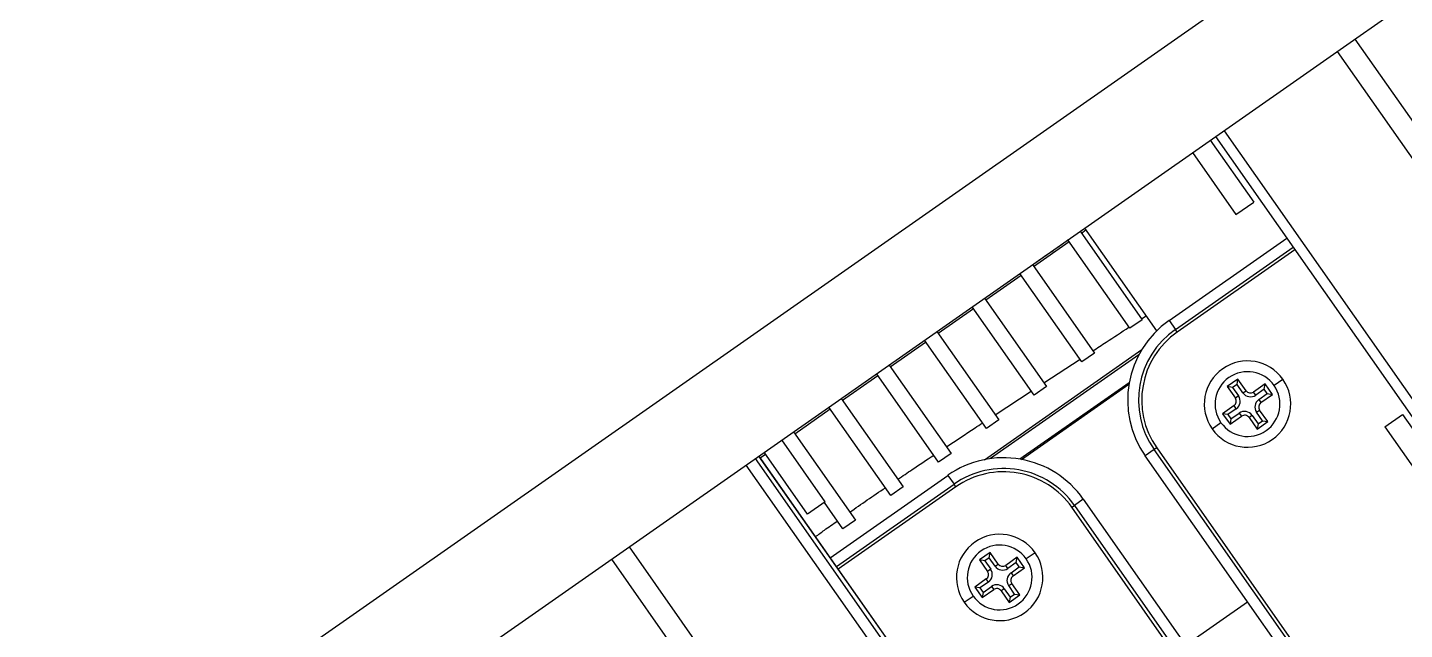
# Model space of a CAD drawing. Header units: millimetres. Extents: x 152904052 to 153933663, y 538271515 to 539240469.
# Drawn here: x 153452066.5 to 153452194, y 538569431.8 to 538569487.6 of the extents above; entities that cross this region are included whole.
import ezdxf

# ---------------------------------------------------------------- set-up
doc = ezdxf.new("R2010")
doc.units = ezdxf.units.MM
doc.layers.add('POWR', color=5, linetype='Continuous')

msp = doc.modelspace()

# ---------------------------------------------------------------- linework, layer by layer
at = {"layer": 'POWR', "color": 7}
for p, q in [((153452337.74, 538569602.02), (153452026.02, 538569383.75)), ((153452042.77, 538569383.88), (153452263.94, 538569538.75)), ((153452189.39, 538569486.55), (153452211.18, 538569455.42)), ((153452187.75, 538569485.4), (153452209.55, 538569454.27)), ((153452176.5, 538569477.52), (153452198.29, 538569446.39)), ((153452177.28, 538569478.06), (153452199.07, 538569446.94)), ((153452174.37, 538569476.03), (153452178.38, 538569470.29)), ((153452176, 538569477.17), (153452180.02, 538569471.44)), ((153452178.38, 538569470.29), (153452180.02, 538569471.44)), ((153452163.96, 538569468.74), (153452169.7, 538569460.55)), ((153452164.08, 538569468.58), (153452164.49, 538569468.87)), ((153452164.37, 538569469.03), (153452171.04, 538569459.51)), ((153452159.65, 538569465.48), (153452162.93, 538569467.78)), ((153452168.55, 538569459.75), (153452162.82, 538569467.94)), ((153452172.2, 538569460.47), (153452183.09, 538569468.1)), ((153452172.77, 538569459.65), (153452183.66, 538569467.28)), ((153452183.84, 538569467.03), (153452172.94, 538569459.4)), ((153452155.23, 538569462.38), (153452158.51, 538569464.68)), ((153452164.13, 538569456.65), (153452158.39, 538569464.84)), ((153452159.54, 538569465.65), (153452165.28, 538569457.45)), ((153452155.12, 538569462.55), (153452160.85, 538569454.36)), ((153452150.81, 538569459.29), (153452154.08, 538569461.58)), ((153452159.71, 538569453.55), (153452153.97, 538569461.74)), ((153452169.65, 538569460.62), (153452170.07, 538569460.9)), ((153452150.69, 538569459.45), (153452156.43, 538569451.26)), ((153452169.7, 538569460.55), (153452168.55, 538569459.75)), ((153452172.2, 538569460.47), (153452172.77, 538569459.65)), ((153452172.94, 538569459.4), (153452172.77, 538569459.65)), ((153452146.38, 538569456.19), (153452149.66, 538569458.48)), ((153452155.28, 538569450.46), (153452149.55, 538569458.65)), ((153452155.1, 538569447.58), (153452169.68, 538569457.79)), ((153452169.39, 538569457.29), (153452155.67, 538569447.68)), ((153452160.61, 538569454.7), (153452163.96, 538569456.89)), ((153452165.28, 538569457.45), (153452164.13, 538569456.65)), ((153452146.27, 538569456.35), (153452152.01, 538569448.16)), ((153452141.96, 538569453.09), (153452145.24, 538569455.39)), ((153452150.86, 538569447.36), (153452145.12, 538569455.55)), ((153452168.51, 538569454.71), (153452158.39, 538569447.63)), ((153452158.53, 538569447.6), (153452168.48, 538569454.57)), ((153452160.85, 538569454.36), (153452159.71, 538569453.55)), ((153452178.56, 538569455.04), (153452177.58, 538569454.35)), ((153452177.58, 538569454.35), (153452178.33, 538569453.29)), ((153452178.07, 538569454.26), (153452177.58, 538569454.35)), ((153452178.48, 538569454.55), (153452178.07, 538569454.26)), ((153452178.48, 538569454.55), (153452178.56, 538569455.04)), ((153452179.02, 538569453.77), (153452178.48, 538569454.55)), ((153452179.31, 538569453.97), (153452178.56, 538569455.04)), ((153452181.07, 538569454.6), (153452180.01, 538569453.85)), ((153452180.98, 538569454.11), (153452181.07, 538569454.6)), ((153452181.76, 538569453.61), (153452181.07, 538569454.6)), ((153452182.73, 538569455.02), (153452181.91, 538569454.45)), ((153452141.85, 538569453.26), (153452147.58, 538569445.06)), ((153452156.09, 538569451.74), (153452159.44, 538569453.93)), ((153452178.07, 538569454.26), (153452178.61, 538569453.49)), ((153452178.61, 538569453.49), (153452178.33, 538569453.29)), ((153452179.02, 538569453.77), (153452179.31, 538569453.97)), ((153452180.21, 538569453.56), (153452180.01, 538569453.85)), ((153452180.98, 538569454.11), (153452180.21, 538569453.56)), ((153452180.49, 538569453.16), (153452181.27, 538569453.7)), ((153452180.49, 538569453.16), (153452180.69, 538569452.87)), ((153452180.69, 538569452.87), (153452181.76, 538569453.61)), ((153452181.27, 538569453.7), (153452180.98, 538569454.11)), ((153452181.27, 538569453.7), (153452181.76, 538569453.61)), ((153452137.54, 538569449.99), (153452140.81, 538569452.29)), ((153452146.44, 538569444.26), (153452140.7, 538569452.45)), ((153452178.2, 538569452.59), (153452177.14, 538569451.84)), ((153452177.14, 538569451.84), (153452177.83, 538569450.86)), ((153452177.63, 538569451.76), (153452177.14, 538569451.84)), ((153452178.41, 538569452.3), (153452177.63, 538569451.76)), ((153452177.63, 538569451.76), (153452177.91, 538569451.35)), ((153452177.91, 538569451.35), (153452178.69, 538569451.89)), ((153452178.41, 538569452.3), (153452178.2, 538569452.59)), ((153452178.69, 538569451.89), (153452178.89, 538569451.61)), ((153452180.28, 538569451.97), (153452180.57, 538569452.17)), ((153452180.83, 538569451.19), (153452180.28, 538569451.97)), ((153452181.32, 538569451.11), (153452180.57, 538569452.17)), ((153452192.15, 538569450.63), (153452193.79, 538569451.78)), ((153452193.79, 538569451.78), (153452197.8, 538569446.05)), ((153452156.43, 538569451.26), (153452155.28, 538569450.46)), ((153452176.17, 538569450.43), (153452176.99, 538569451.01)), ((153452177.83, 538569450.86), (153452178.89, 538569451.61)), ((153452177.91, 538569451.35), (153452177.83, 538569450.86)), ((153452179.88, 538569451.68), (153452179.59, 538569451.48)), ((153452179.59, 538569451.48), (153452180.33, 538569450.42)), ((153452179.88, 538569451.68), (153452180.42, 538569450.91)), ((153452180.33, 538569450.42), (153452181.32, 538569451.11)), ((153452180.42, 538569450.91), (153452180.33, 538569450.42)), ((153452180.42, 538569450.91), (153452180.83, 538569451.19)), ((153452180.83, 538569451.19), (153452181.32, 538569451.11)), ((153452192.15, 538569450.63), (153452196.16, 538569444.9)), ((153452140.37, 538569443.68), (153452136.36, 538569449.41)), ((153452137.42, 538569450.16), (153452143.16, 538569441.97)), ((153452134.34, 538569447.76), (153452134.83, 538569448.1)), ((153452138.73, 538569442.53), (153452134.72, 538569448.27)), ((153452152.01, 538569448.16), (153452150.86, 538569447.36)), ((153452170.81, 538569448.51), (153452169.99, 538569447.93)), ((153452202.68, 538569401.24), (153452169.99, 538569447.93)), ((153452171.05, 538569448.68), (153452170.81, 538569448.51)), ((153452201.78, 538569404.27), (153452170.81, 538569448.51)), ((153452171.05, 538569448.68), (153452201.28, 538569405.52)), ((153452133.03, 538569447.08), (153452154.83, 538569415.96)), ((153452133.89, 538569447.69), (153452155.69, 538569416.56)), ((153452156.03, 538569416.79), (153452134.23, 538569447.92)), ((153452134.23, 538569447.92), (153452156.02, 538569416.79)), ((153452140.83, 538569438.5), (153452151.72, 538569446.13)), ((153452151.72, 538569446.13), (153452152.29, 538569445.31)), ((153452141.4, 538569437.68), (153452152.29, 538569445.31)), ((153452152.46, 538569445.06), (153452141.57, 538569437.44)), ((153452147.58, 538569445.06), (153452146.44, 538569444.26)), ((153452152.46, 538569445.06), (153452152.29, 538569445.31)), ((153452140.37, 538569443.68), (153452138.73, 538569442.53)), ((153452142.01, 538569441.16), (153452140.29, 538569443.62)), ((153452163.19, 538569443.17), (153452163.43, 538569443.35)), ((153452193.41, 538569400.01), (153452163.19, 538569443.17)), ((153452164.25, 538569443.92), (153452163.43, 538569443.35)), ((153452163.43, 538569443.35), (153452194.41, 538569399.11)), ((153452164.25, 538569443.92), (153452196.95, 538569397.23)), ((153452143.16, 538569441.97), (153452142.01, 538569441.16)), ((153452122.22, 538569439.51), (153452144.01, 538569408.38)), ((153452120.58, 538569438.37), (153452142.38, 538569407.24)), ((153452155.63, 538569438.98), (153452154.64, 538569438.29)), ((153452155.13, 538569438.2), (153452154.64, 538569438.29)), ((153452154.64, 538569438.29), (153452155.39, 538569437.23)), ((153452155.54, 538569438.49), (153452155.13, 538569438.2)), ((153452155.13, 538569438.2), (153452155.68, 538569437.43)), ((153452155.54, 538569438.49), (153452155.63, 538569438.98)), ((153452156.09, 538569437.71), (153452155.54, 538569438.49)), ((153452156.37, 538569437.91), (153452155.63, 538569438.98)), ((153452156.09, 538569437.71), (153452156.37, 538569437.91)), ((153452158.13, 538569438.54), (153452157.07, 538569437.79)), ((153452157.27, 538569437.5), (153452157.07, 538569437.79)), ((153452158.05, 538569438.05), (153452157.27, 538569437.5)), ((153452158.05, 538569438.05), (153452158.13, 538569438.54)), ((153452158.33, 538569437.64), (153452158.05, 538569438.05)), ((153452158.82, 538569437.55), (153452158.13, 538569438.54)), ((153452159.79, 538569438.96), (153452158.97, 538569438.39)), ((153452155.27, 538569436.53), (153452154.2, 538569435.78)), ((153452155.47, 538569436.24), (153452155.27, 538569436.53)), ((153452155.68, 538569437.43), (153452155.39, 538569437.23)), ((153452157.56, 538569437.1), (153452158.33, 538569437.64)), ((153452157.56, 538569437.1), (153452157.76, 538569436.81)), ((153452157.76, 538569436.81), (153452158.82, 538569437.55)), ((153452158.33, 538569437.64), (153452158.82, 538569437.55)), ((153452154.69, 538569435.7), (153452154.2, 538569435.78)), ((153452154.2, 538569435.78), (153452154.89, 538569434.8)), ((153452155.47, 538569436.24), (153452154.69, 538569435.7)), ((153452154.69, 538569435.7), (153452154.98, 538569435.29)), ((153452154.89, 538569434.8), (153452155.96, 538569435.55)), ((153452154.98, 538569435.29), (153452154.89, 538569434.8)), ((153452154.98, 538569435.29), (153452155.75, 538569435.83)), ((153452155.75, 538569435.83), (153452155.96, 538569435.55)), ((153452156.94, 538569435.62), (153452156.65, 538569435.42)), ((153452156.65, 538569435.42), (153452157.4, 538569434.36)), ((153452156.94, 538569435.62), (153452157.48, 538569434.85)), ((153452157.35, 538569435.91), (153452157.64, 538569436.11)), ((153452157.89, 538569435.13), (153452157.35, 538569435.91)), ((153452158.38, 538569435.05), (153452157.64, 538569436.11)), ((153452153.24, 538569434.37), (153452154.06, 538569434.95)), ((153452157.4, 538569434.36), (153452158.38, 538569435.05)), ((153452157.48, 538569434.85), (153452157.4, 538569434.36)), ((153452157.48, 538569434.85), (153452157.89, 538569435.13)), ((153452157.89, 538569435.13), (153452158.38, 538569435.05)), ((153452173.72, 538569430.4), (153452179.45, 538569434.42))]:
    msp.add_line(p, q, dxfattribs=at)
for centre, radius, start, end in [((153452177.36, 538569453.1), 9, 125, 215), ((153452177.36, 538569453.1), 8, 125, 215), ((153452177.36, 538569453.1), 7.7, 125, 215), ((153452179.45, 538569452.73), 4, 35, 215), ((153452179.45, 538569452.73), 3, 35, 215), ((153452179.45, 538569452.73), 4, 215, 35), ((153452179.45, 538569452.73), 3, 215, 35), ((153452177.92, 538569453), 0.5, 305, 35), ((153452177.92, 538569453), 0.851, 305, 35), ((153452179.72, 538569454.26), 0.851, 215, 305), ((153452179.72, 538569454.26), 0.5, 215, 305), ((153452180.98, 538569452.46), 0.851, 125, 215), ((153452179.18, 538569451.2), 0.851, 35, 125), ((153452180.98, 538569452.46), 0.5, 125, 215), ((153452179.18, 538569451.2), 0.5, 35, 125), ((153452156.88, 538569438.76), 9, 35, 125), ((153452156.88, 538569438.76), 8, 35, 125), ((153452156.88, 538569438.76), 7.7, 35, 125), ((153452156.51, 538569436.67), 4, 35, 215), ((153452156.51, 538569436.67), 3, 35, 215), ((153452156.51, 538569436.67), 4, 215, 35), ((153452156.51, 538569436.67), 3, 215, 35), ((153452156.78, 538569438.2), 0.5, 215, 305), ((153452154.98, 538569436.94), 0.5, 305, 35), ((153452154.98, 538569436.94), 0.851, 305, 35), ((153452156.78, 538569438.2), 0.851, 215, 305), ((153452158.04, 538569436.4), 0.851, 125, 215), ((153452158.04, 538569436.4), 0.5, 125, 215), ((153452156.24, 538569435.14), 0.851, 35, 125), ((153452156.24, 538569435.14), 0.5, 35, 125)]:
    msp.add_arc(centre, radius, start, end, dxfattribs=at)
for points, knots in [([(153452162.83, 538569467.92), (153452162.55, 538569467.71), (153452161.89, 538569467.24), (153452160.99, 538569466.61), (153452160.31, 538569466.14), (153452159.98, 538569465.92), (153452159.87, 538569465.85), (153452159.84, 538569465.82), (153452159.83, 538569465.82)], [0, 0, 0, 0, 0.286105, 0.661036, 0.899005, 0.966626, 0.987595, 1, 1, 1, 1]), ([(153452159.83, 538569465.82), (153452159.75, 538569465.75), (153452159.66, 538569465.68), (153452159.57, 538569465.63), (153452159.56, 538569465.62), (153452159.56, 538569465.62)], [0, 0, 0, 0, 0.905989, 0.983144, 1, 1, 1, 1]), ([(153452165.13, 538569457.66), (153452165.55, 538569457.93), (153452166.66, 538569458.66), (153452167.78, 538569459.39), (153452168.48, 538569459.85)], [0, 0, 0, 0, 0.373568, 1, 1, 1, 1]), ([(153452151.58, 538569448.77), (153452152.46, 538569449.35), (153452153.55, 538569450.08), (153452154.69, 538569450.83), (153452154.92, 538569450.97)], [0, 0, 0, 0, 0.79895, 1, 1, 1, 1]), ([(153452147.09, 538569445.77), (153452147.53, 538569446.07), (153452148.61, 538569446.81), (153452149.74, 538569447.55), (153452150.41, 538569448)], [0, 0, 0, 0, 0.408579, 1, 1, 1, 1]), ([(153452142.64, 538569442.71), (153452143.17, 538569443.09), (153452144.23, 538569443.84), (153452145.37, 538569444.61), (153452145.93, 538569444.98)], [0, 0, 0, 0, 0.503739, 1, 1, 1, 1]), ([(153452139.47, 538569440.44), (153452139.74, 538569440.65), (153452140.38, 538569441.13), (153452141.09, 538569441.62), (153452141.49, 538569441.9)], [0, 0, 0, 0, 0.419591, 1, 1, 1, 1])]:
    msp.add_open_spline(points, degree=3, knots=knots, dxfattribs=at)

doc.saveas('drawing.dxf')
